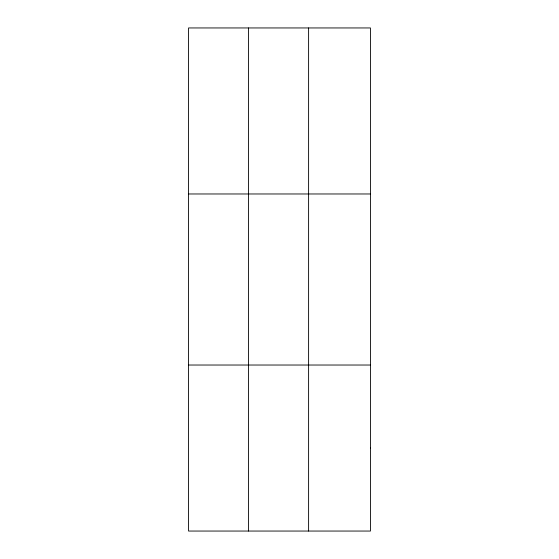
<?xml version="1.0" encoding="UTF-8"?>
<svg xmlns="http://www.w3.org/2000/svg" width="559" height="559" viewBox="0 0 559 559"><rect width="100%" height="100%" fill="white"/><g stroke="black" fill="none" stroke-linecap="round" stroke-linejoin="round"><path stroke-width="0.84" d="M248.58 27.95L248.58 531.05M308.603 27.95L308.603 531.05M188.565 193.973L370.435 193.973M188.565 365.027L370.435 365.027M370.435 448.038L370.435 531.05L188.565 531.05L188.565 27.95L370.435 27.95L370.435 448.038"/></g></svg>
